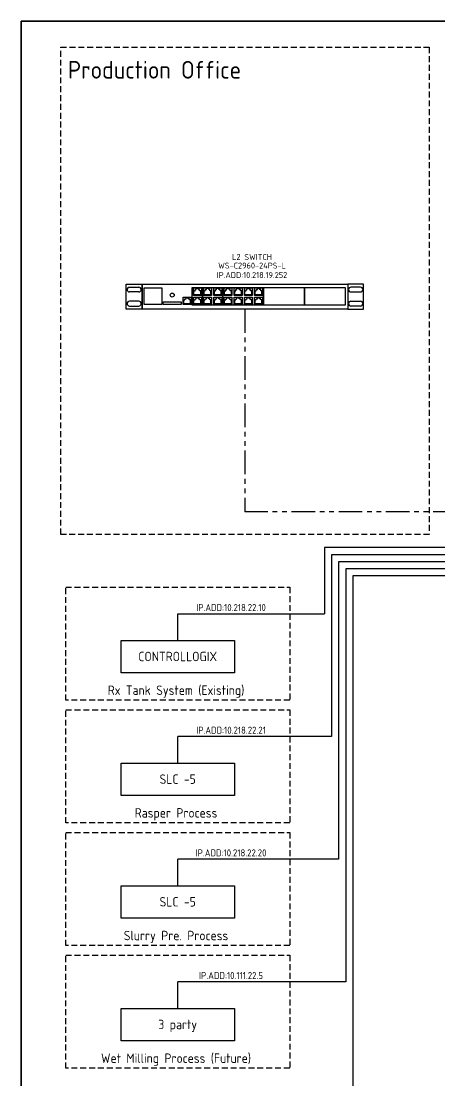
# Model space of a CAD drawing. Header units: inches. Extents: x -3706 to 19254, y 6721 to 14509.
# Drawn here: x 8041 to 9814, y 10017 to 14509 of the extents above; entities that cross this region are included whole.
import ezdxf
from ezdxf.enums import TextEntityAlignment as Align

# ---------------------------------------------------------------- set-up
doc = ezdxf.new("R2010")
doc.units = ezdxf.units.IN
doc.header["$LTSCALE"] = 100
doc.header["$MEASUREMENT"] = 0
doc.linetypes.add('HIDDEN', pattern=[0.375, 0.25, -0.125])
doc.linetypes.add('PHANTOM', pattern=[2.5, 1.25, -0.25, 0.25, -0.25, 0.25, -0.25])
doc.layers.add('HELPPOINT', color=7, linetype='Continuous')
doc.styles.add('HTX11', font='O8111901')
doc.styles.add('STYLE1', font='isocp2.shx', dxfattribs={"height": 25})

# ---------------------------------------------------------------- blocks, each defined once
blk = doc.blocks.new('TPA')
at = {"layer": 'HELPPOINT', "color": 4, "lineweight": 35}
for p, q in [((562706.8, 501946.4), (562706.8, 505019.3)), ((562706.8, 505019.3), (567131, 505019.3)), ((562706.8, 501946.4), (562706.8, 505019.3)), ((562706.8, 505019.3), (567131, 505019.3))]:
    blk.add_line(p, q, dxfattribs=at)
at = {"style": 'HTX11'}
for tag, p in [('A', (566704.3, 502037.1)), ('B', (567038.2, 501963.3))]:
    blk.add_attdef(tag, text='', height=16.8, dxfattribs=at).set_placement(p, align=Align.MIDDLE_CENTER)
blk = doc.blocks.new('ethernet')
at = {"color": 0}
for p, q in [((-18422, -8030.1), (-18402, -8030.1)), ((-18402, -8040.1), (-18422, -8040.1)), ((-18263.8, -8037.6), (-18261.4, -8037.6)), ((-18263.8, -8046), (-18263.8, -8037.6)), ((-18261.4, -8035.2), (-18259, -8035.2)), ((-18261.4, -8037.6), (-18261.4, -8035.2)), ((-18254.2, -8032.8), (-18259, -8032.8)), ((-18259, -8035.2), (-18259, -8032.8)), ((-18254.2, -8035.2), (-18254.2, -8032.8)), ((-18251.8, -8035.2), (-18254.2, -8035.2)), ((-18251.8, -8037.6), (-18251.8, -8035.2)), ((-18249.4, -8037.6), (-18251.8, -8037.6)), ((-18249.4, -8046), (-18249.4, -8037.6)), ((-18242.2, -8037.6), (-18239.8, -8037.6)), ((-18242.2, -8046), (-18242.2, -8037.6)), ((-18239.8, -8035.2), (-18237.4, -8035.2)), ((-18239.8, -8037.6), (-18239.8, -8035.2)), ((-18232.6, -8032.8), (-18237.4, -8032.8)), ((-18237.4, -8035.2), (-18237.4, -8032.8)), ((-18232.6, -8035.2), (-18232.6, -8032.8)), ((-18230.2, -8035.2), (-18232.6, -8035.2)), ((-18230.2, -8037.6), (-18230.2, -8035.2)), ((-18227.8, -8037.6), (-18230.2, -8037.6)), ((-18227.8, -8046), (-18227.8, -8037.6)), ((-17932.8, -8030.1), (-17952.8, -8030.1)), ((-17952.8, -8040.1), (-17932.8, -8040.1)), ((-18402, -8059.9), (-18422, -8059.9)), ((-18249.4, -8046), (-18263.8, -8046)), ((-18263.8, -8057.1), (-18261.4, -8057.1)), ((-18263.8, -8065.5), (-18263.8, -8057.1)), ((-18261.4, -8054.7), (-18259, -8054.7)), ((-18261.4, -8057.1), (-18261.4, -8054.7)), ((-18254.2, -8052.3), (-18259, -8052.3)), ((-18259, -8054.7), (-18259, -8052.3)), ((-18254.2, -8054.7), (-18254.2, -8052.3)), ((-18251.8, -8054.7), (-18254.2, -8054.7)), ((-18251.8, -8057.1), (-18251.8, -8054.7)), ((-18249.4, -8057.1), (-18251.8, -8057.1)), ((-18249.4, -8065.5), (-18249.4, -8057.1)), ((-18227.8, -8046), (-18242.2, -8046)), ((-18242.2, -8057.1), (-18239.8, -8057.1)), ((-18242.2, -8065.5), (-18242.2, -8057.1)), ((-18239.8, -8054.7), (-18237.4, -8054.7)), ((-18239.8, -8057.1), (-18239.8, -8054.7)), ((-18232.6, -8052.3), (-18237.4, -8052.3)), ((-18237.4, -8054.7), (-18237.4, -8052.3)), ((-18232.6, -8054.7), (-18232.6, -8052.3)), ((-18230.2, -8054.7), (-18232.6, -8054.7)), ((-18230.2, -8057.1), (-18230.2, -8054.7)), ((-18227.8, -8057.1), (-18230.2, -8057.1)), ((-18227.8, -8065.5), (-18227.8, -8057.1)), ((-17952.8, -8059.9), (-17932.8, -8059.9)), ((-18422, -8069.9), (-18402, -8069.9)), ((-18249.4, -8065.5), (-18263.8, -8065.5)), ((-18227.8, -8065.5), (-18242.2, -8065.5)), ((-17932.8, -8069.9), (-17952.8, -8069.9))]:
    blk.add_line(p, q, dxfattribs=at)
at = {"color": 6}
for p, q in [((-18285.4, -8037.6), (-18283, -8037.6)), ((-18285.4, -8046), (-18285.4, -8037.6)), ((-18283, -8035.2), (-18280.6, -8035.2)), ((-18283, -8037.6), (-18283, -8035.2)), ((-18275.8, -8032.8), (-18280.6, -8032.8)), ((-18280.6, -8035.2), (-18280.6, -8032.8)), ((-18275.8, -8035.2), (-18275.8, -8032.8)), ((-18273.4, -8035.2), (-18275.8, -8035.2)), ((-18273.4, -8037.6), (-18273.4, -8035.2)), ((-18271, -8037.6), (-18273.4, -8037.6)), ((-18271, -8046), (-18271, -8037.6)), ((-18271, -8046), (-18285.4, -8046)), ((-18285.4, -8057.1), (-18283, -8057.1)), ((-18285.4, -8065.5), (-18285.4, -8057.1)), ((-18283, -8054.7), (-18280.6, -8054.7)), ((-18283, -8057.1), (-18283, -8054.7)), ((-18275.8, -8052.3), (-18280.6, -8052.3)), ((-18280.6, -8054.7), (-18280.6, -8052.3)), ((-18275.8, -8054.7), (-18275.8, -8052.3)), ((-18273.4, -8054.7), (-18275.8, -8054.7)), ((-18273.4, -8057.1), (-18273.4, -8054.7)), ((-18271, -8057.1), (-18273.4, -8057.1)), ((-18271, -8065.5), (-18271, -8057.1)), ((-18271, -8065.5), (-18285.4, -8065.5))]:
    blk.add_line(p, q, dxfattribs=at)
at = {"color": 1}
for p, q in [((-18220.6, -8037.6), (-18218.2, -8037.6)), ((-18220.6, -8046), (-18220.6, -8037.6)), ((-18218.2, -8035.2), (-18215.8, -8035.2)), ((-18218.2, -8037.6), (-18218.2, -8035.2)), ((-18211, -8032.8), (-18215.8, -8032.8)), ((-18215.8, -8035.2), (-18215.8, -8032.8)), ((-18211, -8035.2), (-18211, -8032.8)), ((-18208.6, -8035.2), (-18211, -8035.2)), ((-18208.6, -8037.6), (-18208.6, -8035.2)), ((-18206.2, -8037.6), (-18208.6, -8037.6)), ((-18206.2, -8046), (-18206.2, -8037.6)), ((-18199.1, -8037.6), (-18196.7, -8037.6)), ((-18199.1, -8046), (-18199.1, -8037.6)), ((-18196.7, -8035.2), (-18194.3, -8035.2)), ((-18196.7, -8037.6), (-18196.7, -8035.2)), ((-18189.5, -8032.8), (-18194.3, -8032.8)), ((-18194.3, -8035.2), (-18194.3, -8032.8)), ((-18189.5, -8035.2), (-18189.5, -8032.8)), ((-18187.1, -8035.2), (-18189.5, -8035.2)), ((-18187.1, -8037.6), (-18187.1, -8035.2)), ((-18184.7, -8037.6), (-18187.1, -8037.6)), ((-18184.7, -8046), (-18184.7, -8037.6)), ((-18177.5, -8037.6), (-18175.1, -8037.6)), ((-18177.5, -8046), (-18177.5, -8037.6)), ((-18175.1, -8035.2), (-18172.7, -8035.2)), ((-18175.1, -8037.6), (-18175.1, -8035.2)), ((-18167.9, -8032.8), (-18172.7, -8032.8)), ((-18172.7, -8035.2), (-18172.7, -8032.8)), ((-18167.9, -8035.2), (-18167.9, -8032.8)), ((-18165.5, -8035.2), (-18167.9, -8035.2)), ((-18165.5, -8037.6), (-18165.5, -8035.2)), ((-18163.1, -8037.6), (-18165.5, -8037.6)), ((-18163.1, -8046), (-18163.1, -8037.6)), ((-18155.9, -8037.6), (-18153.5, -8037.6)), ((-18155.9, -8046), (-18155.9, -8037.6)), ((-18153.5, -8035.2), (-18151.1, -8035.2)), ((-18153.5, -8037.6), (-18153.5, -8035.2)), ((-18146.3, -8032.8), (-18151.1, -8032.8)), ((-18151.1, -8035.2), (-18151.1, -8032.8)), ((-18146.3, -8035.2), (-18146.3, -8032.8)), ((-18143.9, -8035.2), (-18146.3, -8035.2)), ((-18143.9, -8037.6), (-18143.9, -8035.2)), ((-18141.5, -8037.6), (-18143.9, -8037.6)), ((-18141.5, -8046), (-18141.5, -8037.6)), ((-18206.2, -8046), (-18220.6, -8046)), ((-18220.6, -8057.1), (-18218.2, -8057.1)), ((-18220.6, -8065.5), (-18220.6, -8057.1)), ((-18218.2, -8054.7), (-18215.8, -8054.7)), ((-18218.2, -8057.1), (-18218.2, -8054.7)), ((-18211, -8052.3), (-18215.8, -8052.3)), ((-18215.8, -8054.7), (-18215.8, -8052.3)), ((-18211, -8054.7), (-18211, -8052.3)), ((-18208.6, -8054.7), (-18211, -8054.7)), ((-18208.6, -8057.1), (-18208.6, -8054.7)), ((-18206.2, -8057.1), (-18208.6, -8057.1)), ((-18206.2, -8065.5), (-18206.2, -8057.1)), ((-18184.7, -8046), (-18199.1, -8046)), ((-18199.1, -8057.1), (-18196.7, -8057.1)), ((-18199.1, -8065.5), (-18199.1, -8057.1)), ((-18196.7, -8054.7), (-18194.3, -8054.7)), ((-18196.7, -8057.1), (-18196.7, -8054.7)), ((-18189.5, -8052.3), (-18194.3, -8052.3)), ((-18194.3, -8054.7), (-18194.3, -8052.3)), ((-18189.5, -8054.7), (-18189.5, -8052.3)), ((-18187.1, -8054.7), (-18189.5, -8054.7)), ((-18187.1, -8057.1), (-18187.1, -8054.7)), ((-18184.7, -8057.1), (-18187.1, -8057.1)), ((-18184.7, -8065.5), (-18184.7, -8057.1)), ((-18163.1, -8046), (-18177.5, -8046)), ((-18177.5, -8057.1), (-18175.1, -8057.1)), ((-18177.5, -8065.5), (-18177.5, -8057.1)), ((-18175.1, -8054.7), (-18172.7, -8054.7)), ((-18175.1, -8057.1), (-18175.1, -8054.7)), ((-18167.9, -8052.3), (-18172.7, -8052.3)), ((-18172.7, -8054.7), (-18172.7, -8052.3)), ((-18167.9, -8054.7), (-18167.9, -8052.3)), ((-18165.5, -8054.7), (-18167.9, -8054.7)), ((-18165.5, -8057.1), (-18165.5, -8054.7)), ((-18163.1, -8057.1), (-18165.5, -8057.1)), ((-18163.1, -8065.5), (-18163.1, -8057.1)), ((-18141.5, -8046), (-18155.9, -8046)), ((-18155.9, -8057.1), (-18153.5, -8057.1)), ((-18155.9, -8065.5), (-18155.9, -8057.1)), ((-18153.5, -8054.7), (-18151.1, -8054.7)), ((-18153.5, -8057.1), (-18153.5, -8054.7)), ((-18146.3, -8052.3), (-18151.1, -8052.3)), ((-18151.1, -8054.7), (-18151.1, -8052.3)), ((-18146.3, -8054.7), (-18146.3, -8052.3)), ((-18143.9, -8054.7), (-18146.3, -8054.7)), ((-18143.9, -8057.1), (-18143.9, -8054.7)), ((-18141.5, -8057.1), (-18143.9, -8057.1)), ((-18141.5, -8065.5), (-18141.5, -8057.1)), ((-18206.2, -8065.5), (-18220.6, -8065.5)), ((-18184.7, -8065.5), (-18199.1, -8065.5)), ((-18163.1, -8065.5), (-18177.5, -8065.5)), ((-18141.5, -8065.5), (-18155.9, -8065.5))]:
    blk.add_line(p, q, dxfattribs=at)
at = {"color": 5}
for p, q in [((-18307, -8057.1), (-18304.6, -8057.1)), ((-18307, -8065.5), (-18307, -8057.1)), ((-18304.6, -8054.7), (-18302.2, -8054.7)), ((-18304.6, -8057.1), (-18304.6, -8054.7)), ((-18297.4, -8052.3), (-18302.2, -8052.3)), ((-18302.2, -8054.7), (-18302.2, -8052.3)), ((-18297.4, -8054.7), (-18297.4, -8052.3)), ((-18295, -8054.7), (-18297.4, -8054.7)), ((-18295, -8057.1), (-18295, -8054.7)), ((-18292.6, -8057.1), (-18295, -8057.1)), ((-18292.6, -8065.5), (-18292.6, -8057.1)), ((-18292.6, -8065.5), (-18307, -8065.5))]:
    blk.add_line(p, q, dxfattribs=at)
at = {"color": 0}
for points in [[(-18395.2, -8076.5), (-18428.8, -8076.5), (-18428.8, -8023.4), (-18395.2, -8023.4)], [(-18267.4, -8030.4), (-18224.2, -8030.4), (-18224.2, -8068.1), (-18267.4, -8068.1)], [(-18248.2, -8047.3), (-18265, -8047.3), (-18265, -8031.7), (-18248.2, -8031.7)], [(-18226.6, -8047.3), (-18243.4, -8047.3), (-18243.4, -8031.7), (-18226.6, -8031.7)], [(-17959.6, -8076.5), (-17926, -8076.5), (-17926, -8023.4), (-17959.6, -8023.4)], [(-18248.2, -8066.8), (-18265, -8066.8), (-18265, -8051.2), (-18248.2, -8051.2)], [(-18226.6, -8066.8), (-18243.4, -8066.8), (-18243.4, -8051.2), (-18226.6, -8051.2)]]:
    blk.add_lwpolyline(points, close=True, dxfattribs=at)
at = {"color": 1}
for points in [[(-18395.2, -8023.4), (-17959.6, -8023.4), (-17959.6, -8076.5), (-18395.2, -8076.5)], [(-18224.2, -8030.4), (-18137.9, -8030.4), (-18137.9, -8068.1), (-18224.2, -8068.1)], [(-18205, -8047.3), (-18221.8, -8047.3), (-18221.8, -8031.7), (-18205, -8031.7)], [(-18183.5, -8047.3), (-18200.3, -8047.3), (-18200.3, -8031.7), (-18183.5, -8031.7)], [(-18161.9, -8047.3), (-18178.7, -8047.3), (-18178.7, -8031.7), (-18161.9, -8031.7)], [(-18140.3, -8047.3), (-18157.1, -8047.3), (-18157.1, -8031.7), (-18140.3, -8031.7)], [(-18205, -8066.8), (-18221.8, -8066.8), (-18221.8, -8051.2), (-18205, -8051.2)], [(-18183.5, -8066.8), (-18200.3, -8066.8), (-18200.3, -8051.2), (-18183.5, -8051.2)], [(-18161.9, -8066.8), (-18178.7, -8066.8), (-18178.7, -8051.2), (-18161.9, -8051.2)], [(-18140.3, -8066.8), (-18157.1, -8066.8), (-18157.1, -8051.2), (-18140.3, -8051.2)]]:
    blk.add_lwpolyline(points, close=True, dxfattribs=at)
at = {"color": 4}
for points in [[(-18353.3, -8066.8), (-18390.6, -8066.8), (-18390.6, -8031.3), (-18353.3, -8031.3)], [(-18137.9, -8030.4), (-18051.5, -8030.4), (-18051.5, -8068.1), (-18137.9, -8068.1)], [(-18051.5, -8030.4), (-17965.2, -8030.4), (-17965.2, -8068.1), (-18051.5, -8068.1)]]:
    blk.add_lwpolyline(points, close=True, dxfattribs=at)
at = {"color": 6}
for points in [[(-18289, -8030.4), (-18267.4, -8030.4), (-18267.4, -8068.1), (-18289, -8068.1)], [(-18269.8, -8047.3), (-18286.6, -8047.3), (-18286.6, -8031.7), (-18269.8, -8031.7)], [(-18269.8, -8066.8), (-18286.6, -8066.8), (-18286.6, -8051.2), (-18269.8, -8051.2)]]:
    blk.add_lwpolyline(points, close=True, dxfattribs=at)
at = {"color": 3}
blk.add_lwpolyline([(-18312.5, -8066.8), (-18350.5, -8066.8), (-18350.5, -8060.7), (-18312.5, -8060.7)], close=True, dxfattribs=at)
at = {"color": 5}
blk.add_lwpolyline([(-18291.4, -8066.8), (-18308.2, -8066.8), (-18308.2, -8051.2), (-18291.4, -8051.2)], close=True, dxfattribs=at)
at = {"color": 1}
blk.add_circle((-18331.5, -8046.7), 4.11, dxfattribs=at)
at = {"color": 0}
for centre, start, end in [((-18422, -8035.1), 90, 270), ((-18402, -8035.1), 270, 90), ((-17952.8, -8035.1), 90, 270), ((-17932.8, -8035.1), 270, 90), ((-18422, -8064.9), 90, 270), ((-18402, -8064.9), 270, 90), ((-17952.8, -8064.9), 90, 270), ((-17932.8, -8064.9), 270, 90)]:
    blk.add_arc(centre, 5, start, end, dxfattribs=at)

msp = doc.modelspace()

# ---------------------------------------------------------------- linework, layer by layer
at = {"color": 1, "linetype": 'PHANTOM', "ltscale": 0.8}
for p in [(8989, 13288.4), (10886.1, 12429)]:
    msp.add_line(p, (8989, 12429), dxfattribs=at)
at = {"color": 2}
for p, q in [((12036.1, 12277.2), (9325.9, 12277.2)), ((9325.9, 12277.2), (9325.9, 11997)), ((9355.9, 12247.2), (9355.9, 11477)), ((12066.1, 12247.2), (9355.9, 12247.2)), ((9385.9, 12217.2), (9385.9, 10957)), ((12096.1, 12217.2), (9385.9, 12217.2)), ((9415.9, 12187.2), (9415.9, 10437)), ((12126.1, 12187.2), (9415.9, 12187.2)), ((9445.9, 12157.2), (9445.9, 9882.5)), ((12156.1, 12157.2), (9445.9, 12157.2)), ((8704.1, 11883.1), (8704.1, 11997)), ((8704.1, 11997), (9325.9, 11997)), ((8704.1, 11363.1), (8704.1, 11477)), ((9355.9, 11477), (8704.1, 11477)), ((8704.1, 10843.1), (8704.1, 10957)), ((9385.9, 10957), (8704.1, 10957)), ((8704.1, 10323.1), (8704.1, 10437)), ((9415.9, 10437), (8704.1, 10437))]:
    msp.add_line(p, q, dxfattribs=at)
at = {"color": 8, "linetype": 'HIDDEN'}
for points in [[(8208.4, 14398.4), (9769.7, 14398.4), (9769.7, 12333.2), (8208.4, 12333.2)], [(8229.5, 12109.1), (9178.8, 12109.1), (9178.8, 11630.3), (8229.5, 11630.3)], [(8229.5, 11589.1), (9178.8, 11589.1), (9178.8, 11110.3), (8229.5, 11110.3)], [(8229.5, 11069.1), (9178.8, 11069.1), (9178.8, 10590.3), (8229.5, 10590.3)], [(8229.5, 10549.1), (9178.8, 10549.1), (9178.8, 10070.3), (8229.5, 10070.3)]]:
    msp.add_lwpolyline(points, close=True, dxfattribs=at)
for points in [[(8464, 11883.1), (8944.3, 11883.1), (8944.3, 11747), (8464, 11747)], [(8464, 11363.1), (8944.3, 11363.1), (8944.3, 11227), (8464, 11227)], [(8464, 10843.1), (8944.3, 10843.1), (8944.3, 10707), (8464, 10707)], [(8464, 10323.1), (8944.3, 10323.1), (8944.3, 10187), (8464, 10187)]]:
    msp.add_lwpolyline(points, close=True)

# ---------------------------------------------------------------- block references
for name, p, xscale, yscale, zscale in [('TPA', (-1418083.1, -1265412), 2.534400000000687, 2.534399999999096, 2.534400000000001), ('ethernet', (45343.8, 29441.4), 2, 2, 2)]:
    msp.add_blockref(name, p, dxfattribs=dict(xscale=xscale, yscale=yscale, zscale=zscale))

# ---------------------------------------------------------------- texts
at = {"style": 'STYLE1'}
msp.add_text('Production Office', height=75, dxfattribs=at).set_placement((8239.2, 14265.5))
for s, height, p in [('L2 SWITCH', 25, (9018.9, 13509.5, 49.9)), ('WS-C2960-24PS-L', 25, (9018.9, 13473, 49.9)), ('IP.ADD:10.218.19.252', 25, (9018.9, 13432.9, 49.9)), ('IP.ADD:10.218.22.10', 30, (8929.9, 12023.2, 49.9)), ('CONTROLLOGIX', 40, (8704.1, 11815.9)), ('Rx Tank System (Existing)', 40, (8696.9, 11672.9)), ('IP.ADD:10.218.22.21', 30, (8929.9, 11503.2, 49.9)), ('SLC -5', 40, (8704.1, 11295.9)), ('Rasper Process', 40, (8696.9, 11152.9)), ('IP.ADD:10.218.22.20', 30, (8929.9, 10983.2, 49.9)), ('SLC -5', 40, (8704.1, 10775.9)), ('Slurry Pre. Process', 40, (8696.9, 10632.9)), ('IP.ADD:10.111.22.5', 30, (8929.9, 10463.2, 49.9)), ('3 party', 40, (8704.1, 10255.9)), ('Wet Milling Process (Future)', 40, (8696.9, 10112.9))]:
    msp.add_text(s, height=height, dxfattribs=at).set_placement(p, align=Align.MIDDLE_CENTER)

doc.saveas('drawing.dxf')
